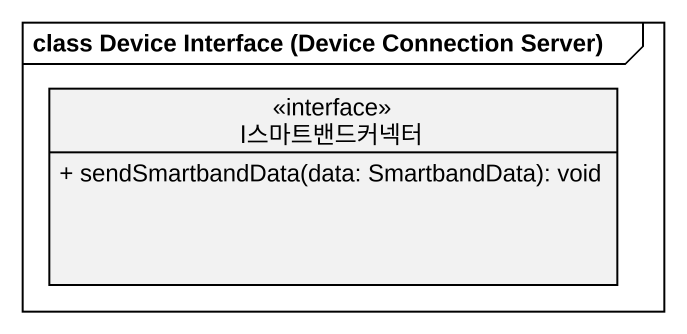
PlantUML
@startuml
mainframe class Device Interface (Device Connection Server)
hide circle
hide empty members
skinparam classAttributeIconSize 0
interface I스마트밴드커넥터 {
  + sendSmartbandData(data: SmartbandData): void
}
@enduml
